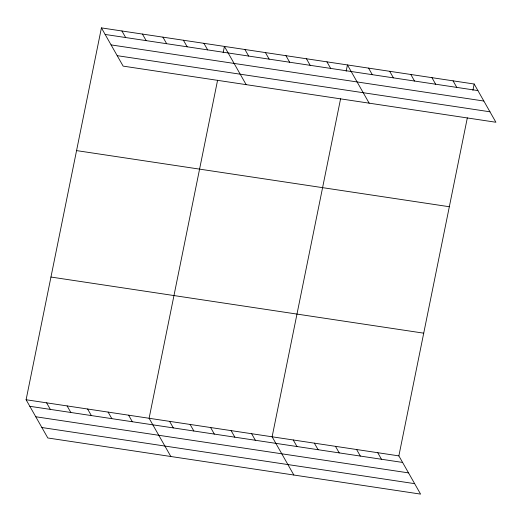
<?xml version="1.0" encoding="UTF-8"?>
<svg xmlns="http://www.w3.org/2000/svg" width="522" height="522" viewBox="0 0 522 522"><rect width="100%" height="100%" fill="white"/><g stroke="black" fill="none" stroke-linecap="round" stroke-linejoin="round"><path stroke-width="0.78" d="M467.334 117.848L398.867 455.882L420.582 494.106L47.815 437.978L26.1 399.748L101.418 27.894L474.185 84.022L495.9 122.252L123.133 66.118L101.418 27.894M217.583 80.244L149.109 418.272L170.831 456.496M223.155 52.709L224.434 46.419L246.149 84.642M340.592 98.762L272.125 436.797L293.84 475.02M346.171 71.233L347.443 64.943L369.158 103.167M472.912 90.319L474.185 84.022M105.144 34.452L477.911 90.58M111.082 44.905L483.848 101.033M117.202 55.671L489.962 111.799M76.564 150.604L449.331 206.738M50.954 277.038L423.72 333.166M26.1 399.748L398.867 455.882M29.826 406.305L402.586 462.433M35.764 416.758L408.524 472.886M41.877 427.525L414.644 483.653M453.063 80.845L456.783 87.402M431.935 77.661L435.661 84.218M410.814 74.483L414.54 81.04M389.693 71.305L393.418 77.856M368.565 68.121L372.29 74.679M326.942 61.85L330.667 68.408M306.44 58.764L310.166 65.322M285.939 55.678L289.664 62.235M265.437 52.591L269.163 59.149M244.935 49.505L248.661 56.063M203.932 43.333L207.658 49.89M183.431 40.246L187.157 46.797M162.929 37.153L166.648 43.711M142.428 34.067L146.147 40.625M377.739 452.698L381.465 459.256M121.92 30.981L125.645 37.538M356.617 449.52L360.343 456.071M335.496 446.336L339.222 452.894M314.368 443.158L318.094 449.71M293.247 439.974L296.972 446.532M251.624 433.71L255.349 440.261M231.122 430.617L234.848 437.175M210.62 427.531L214.34 434.089M190.119 424.445L193.838 431.002M169.611 421.358L173.337 427.916M128.608 415.186L132.334 421.743M108.106 412.099L111.832 418.651M87.605 409.007L91.33 415.564M67.103 405.92L70.829 412.478M46.602 402.834L50.327 409.392"/></g></svg>
